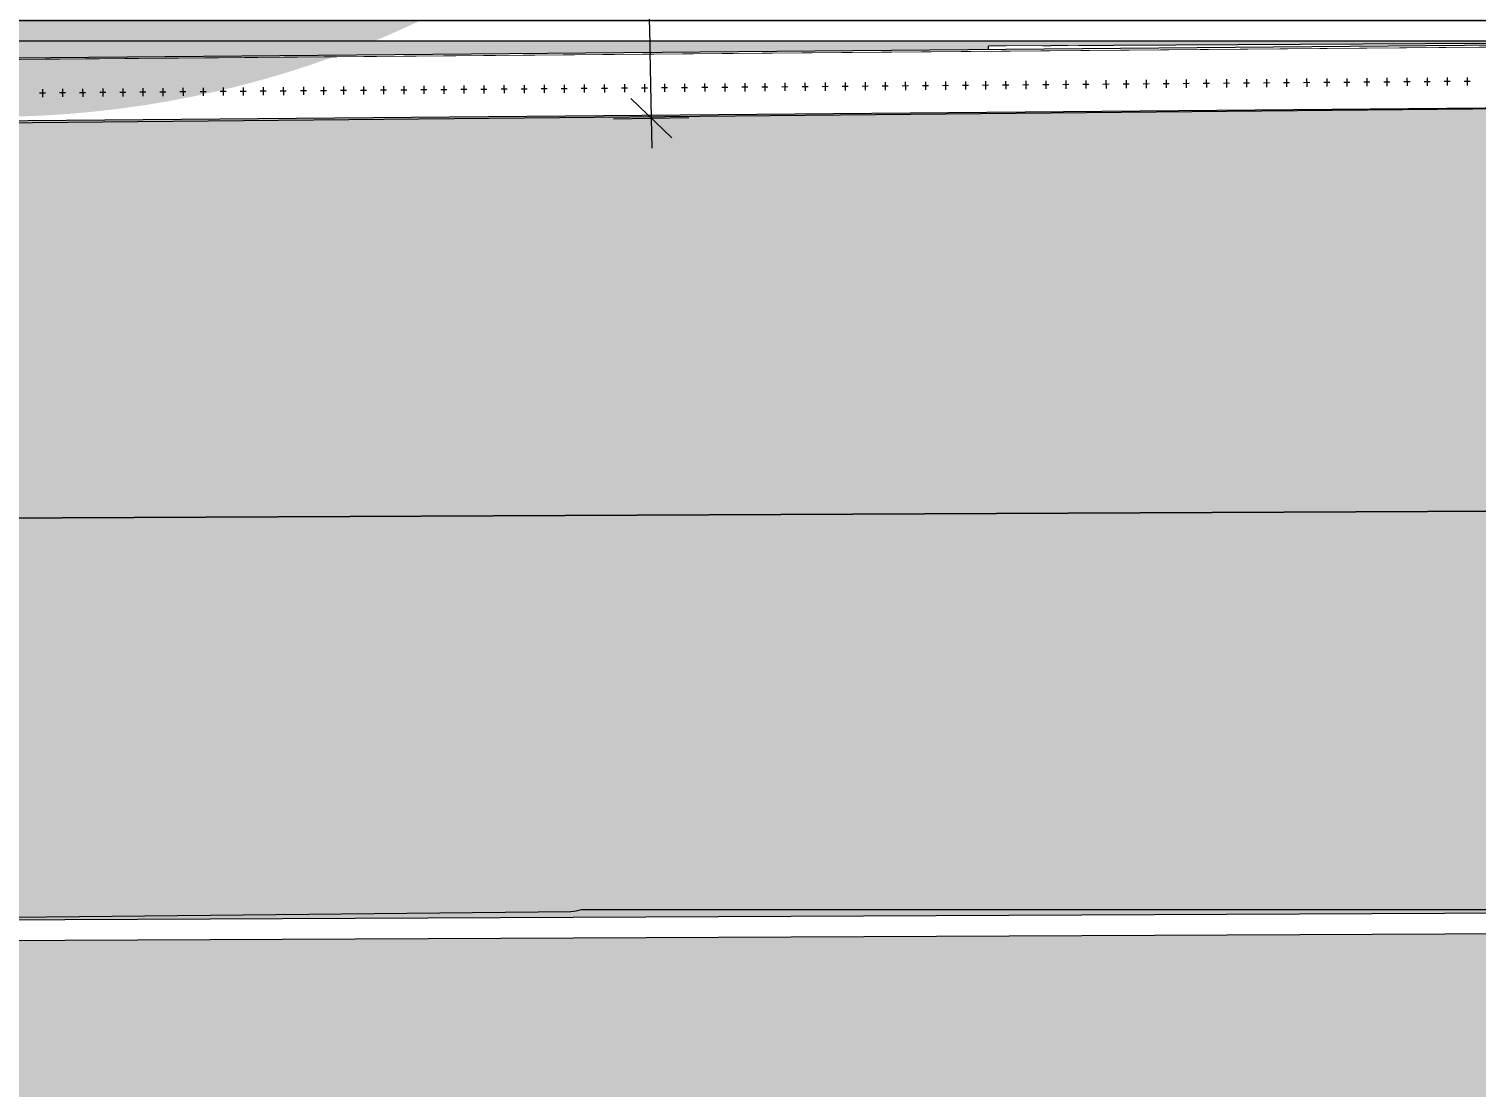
# Model space of a CAD drawing. Header units: millimetres. Extents: x -284281 to 1648660, y -821378 to -151356.
# Drawn here: x 240738 to 247932, y -275988 to -270728 of the extents above; entities that cross this region are included whole.
import ezdxf

# ---------------------------------------------------------------- set-up
doc = ezdxf.new("R2010")
doc.units = ezdxf.units.MM
doc.header["$MEASUREMENT"] = 0
doc.set_wipeout_variables(frame=1)
doc.linetypes.add('Wipeout_Contour', pattern=[1000, 0, -1000])
for name, color, linetype in [('Cotations - 1_100', 7, 'Continuous'), ('Divers - Dessin général', 7, 'Continuous'), ('Sols_ Dalles', 7, 'Continuous'), ('Structure - Murs extérieurs', 7, 'Continuous'), ('TopoAlt', 7, 'Continuous')]:
    doc.layers.add(name, color=color, linetype=linetype)
doc.styles.add('STYLE_GENERE_2', font='arial.ttf')
doc.dimstyles.new('STYLE_GENERE__2', dxfattribs={"dimtxt": 250, "dimasz": 190, "dimexe": 0.18, "dimexo": 0.0625, "dimgap": 0, "dimtad": 1, "dimlfac": 0.001, "dimzin": 0, "dimdsep": 46, "dimtxsty": 'STYLE_GENERE_2', "dimblk": 'ARROWHEAD_6', "dimblk1": 'ARROWHEAD_6', "dimblk2": 'ARROWHEAD_6', "dimcen": 0.09, "dimse1": 1, "dimse2": 1, "dimclrd": 7, "dimclre": 7, "dimclrt": 7, "dimazin": 0, "dimtfac": 1, "dimtdec": 4, "dimtmove": 0, "dimatfit": 3, "dimfxl": 1, "dimtolj": 1, "dimtzin": 0, "dimarcsym": 0})

# ---------------------------------------------------------------- blocks, each defined once
blk = doc.blocks.new('Dalle_8_1', base_point=(241397.2, -270775.9))
at = {"linetype": 'Continuous', "lineweight": 0, "true_color": 0x90b349}
blk.add_hatch(color=55, dxfattribs=at).paths.add_polyline_path([(241397.2, -270775.9), (241419.9, -270785.9), (241424.3, -270775.9)])
at = {"color": 7, "linetype": 'Continuous', "lineweight": 5, "flags": 128}
blk.add_lwpolyline([(241397.2, -270775.9), (241419.9, -270785.9), (241424.3, -270775.9)], close=True, dxfattribs=at)
blk = doc.blocks.new('Dalle_9_1', base_point=(244130.8, -270775.9))
at = {"linetype": 'Continuous', "lineweight": 0, "true_color": 0x90b349}
blk.add_hatch(color=55, dxfattribs=at).paths.add_polyline_path([(244130.8, -270775.9), (244153.4, -270785.9), (244157.8, -270775.9)])
at = {"color": 7, "linetype": 'Continuous', "lineweight": 5, "flags": 128}
blk.add_lwpolyline([(244130.8, -270775.9), (244153.4, -270785.9), (244157.8, -270775.9)], close=True, dxfattribs=at)
blk = doc.blocks.new('Dalle_13_1', base_point=(250537.6, -270787.4))
at = {"linetype": 'Continuous', "lineweight": 0, "true_color": 0x90b349}
blk.add_hatch(color=55, dxfattribs=at).paths.add_polyline_path([(250537.6, -270787.4), (220537.6, -270787.4), (220537.6, -273253.3), (250548.6, -273114.3), (250537.7, -271092.1), (250537.7, -271092.1, -0.001346), (250537.6, -271062.3), (250537.6, -271062.3)])
at = {"color": 7, "linetype": 'Continuous', "lineweight": 5, "flags": 128}
blk.add_lwpolyline([(250537.6, -270787.4), (220537.6, -270787.4), (220537.6, -273253.3), (250548.6, -273114.3), (250537.7, -271092.1), (250537.7, -271092.1, -0.001346), (250537.6, -271062.3), (250537.6, -271062.3)], format="xyb", close=True, dxfattribs=at)
blk = doc.blocks.new('Dalle_14_1', base_point=(217961.3, -273253.3))
at = {"layer": 'Sols_ Dalles', "linetype": 'Continuous', "lineweight": 0, "true_color": 0x2e271c}
blk.add_hatch(color=250, dxfattribs=at).paths.add_polyline_path([(217961.3, -273253.3, 0.415791), (219972.1, -275253.2), (252109.1, -275106, 0.414214), (254098.3, -273095.2), (254087.4, -271073, -0.001346), (254087.4, -271062.3), (253905.6, -271062.3), (253905.6, -267687.3), (253887.3, -267687.3), (253887.3, -265687.3), (250537.6, -265687.3), (250537.6, -270787.3), (250537.7, -271092.1), (250548.6, -273114.3), (220537.6, -273253.3), (220537.6, -270687.3), (220537.6, -265687.3), (219961.3, -265687.3, 0.258849), (218113.8, -267154.8, 0.098562), (217961.3, -267920.6)])
at = {"layer": 'Sols_ Dalles', "color": 250, "linetype": 'Continuous', "lineweight": 5, "true_color": 0x1f1f1f, "flags": 128}
blk.add_lwpolyline([(217961.3, -273253.3, 0.415791), (219972.1, -275253.2), (252109.1, -275106, 0.414214), (254098.3, -273095.2), (254087.4, -271073, -0.001346), (254087.4, -271062.3), (253905.6, -271062.3), (253905.6, -267687.3), (253887.3, -267687.3), (253887.3, -265687.3), (250537.6, -265687.3), (250537.6, -270787.3), (250537.7, -271092.1), (250548.6, -273114.3), (220537.6, -273253.3), (220537.6, -270687.3), (220537.6, -265687.3), (219961.3, -265687.3, 0.258849), (218113.8, -267154.8, 0.098562), (217961.3, -267920.6)], format="xyb", close=True, dxfattribs=at)
blk = doc.blocks.new('Mur_55_1', base_point=(254186.3, -271067.6))
at = {"color": 254, "linetype": 'Wipeout_Contour', "lineweight": 0, "ltscale": 1473868.449806934}
blk.add_wipeout([(253886.3, -270769.2), (245508.4, -270814.3), (245510, -271114.3), (253886.3, -271069.3)], dxfattribs=at).dxf.layer = 'TopoAlt'
at = {"layer": 'TopoAlt', "color": 190, "linetype": 'Continuous', "lineweight": 5, "true_color": 0x8002ff, "flags": 128}
for points in [[(253886.3, -270769.2), (245508.4, -270814.3)], [(245510, -271114.3), (245508.4, -270814.3)], [(245510, -271114.3), (253886.3, -271069.3)]]:
    blk.add_lwpolyline(points, dxfattribs=at)
blk = doc.blocks.new('Mur_56_1', base_point=(218049.6, -271371.5))
at = {"color": 254, "linetype": 'Wipeout_Contour', "lineweight": 0, "ltscale": 1434044.950907383}
blk.add_wipeout([(218049.6, -271371.5), (250537.3, -271087.3), (250534.6, -270787.3), (218047, -271071.5)], dxfattribs=at).dxf.layer = 'TopoAlt'
at = {"layer": 'TopoAlt', "color": 190, "linetype": 'Continuous', "lineweight": 5, "true_color": 0x8002ff, "flags": 128}
for points in [[(250534.6, -270787.3), (218047, -271071.5)], [(218049.6, -271371.5), (250537.3, -271087.3)]]:
    blk.add_lwpolyline(points, dxfattribs=at)
blk = doc.blocks.new('Mur_61_1', base_point=(250537.6, -270787.3))
at = {"color": 254, "linetype": 'Wipeout_Contour', "lineweight": 0, "ltscale": 1436123.093929387}
blk.add_wipeout([(220637.6, -270787.3), (250437.6, -270787.3), (250437.6, -270687.3), (220637.6, -270687.3)], dxfattribs=at).dxf.layer = 'Structure - Murs extérieurs'
at = {"layer": 'Structure - Murs extérieurs', "color": 7, "linetype": 'Continuous', "lineweight": 5, "flags": 128}
blk.add_lwpolyline([(220537.6, -270787.3), (250537.6, -270787.3)], dxfattribs=at)
blk = doc.blocks.new('Mur_68_1', base_point=(219972.1, -275253.2))
at = {"color": 254, "linetype": 'Wipeout_Contour', "lineweight": 0, "ltscale": 1451160.509712916}
blk.add_wipeout([(219972.6, -275353.2), (252109.6, -275206), (252109.1, -275106), (219972.1, -275253.2)], dxfattribs=at).dxf.layer = 'Structure - Murs extérieurs'
at = {"layer": 'Structure - Murs extérieurs', "color": 7, "linetype": 'Continuous', "lineweight": 5, "flags": 128}
for points in [[(252109.1, -275106), (219972.1, -275253.2)], [(219972.6, -275353.2), (252109.6, -275206)]]:
    blk.add_lwpolyline(points, dxfattribs=at)
blk = doc.blocks.new('Garde-corps_1_1')
at = {"color": 7, "linetype": 'Continuous', "lineweight": 5}
for p, q in [((242999.5, -271009), (242999.8, -271049)), ((243099.2, -271008.2), (243099.6, -271048.2)), ((243199, -271007.4), (243199.3, -271047.4)), ((243298.8, -271006.6), (243299.1, -271046.6)), ((243398.5, -271005.7), (243398.8, -271045.7)), ((243498.3, -271004.9), (243498.6, -271044.9)), ((243598, -271004.1), (243598.4, -271044.1)), ((243697.8, -271003.3), (243698.1, -271043.3)), ((243797.5, -271002.5), (243797.9, -271042.5)), ((243897.3, -271001.6), (243897.6, -271041.6)), ((243997.1, -271000.8), (243997.4, -271040.8)), ((244096.8, -271000), (244097.1, -271040)), ((244196.6, -270999.2), (244196.9, -271039.2)), ((244296.3, -270998.4), (244296.6, -271038.4)), ((244396.1, -270997.5), (244396.4, -271037.5)), ((244495.8, -270996.7), (244496.2, -271036.7)), ((244595.6, -270995.9), (244595.9, -271035.9)), ((244695.3, -270995.1), (244695.7, -271035.1)), ((244795.1, -270994.3), (244795.4, -271034.3)), ((244894.9, -270993.5), (244895.2, -271033.4)), ((244994.6, -270992.6), (244994.9, -271032.6)), ((245094.4, -270991.8), (245094.7, -271031.8)), ((245194.1, -270991), (245194.5, -271031)), ((245293.9, -270990.2), (245294.2, -271030.2)), ((245408.8, -271009.2), (245378.8, -271009.5)), ((245393.6, -270989.4), (245394, -271029.4)), ((245508.6, -271008.4), (245478.6, -271008.7)), ((245493.4, -270988.5), (245493.7, -271028.5)), ((245608.3, -271007.6), (245578.3, -271007.8)), ((245593.1, -270987.7), (245593.5, -271027.7)), ((245708.1, -271006.8), (245678.1, -271007)), ((245692.9, -270986.9), (245693.2, -271026.9)), ((245807.8, -271006), (245777.8, -271006.2)), ((245792.7, -270986.1), (245793, -271026.1)), ((245907.6, -271005.1), (245877.6, -271005.4)), ((245892.4, -270985.3), (245892.7, -271025.3)), ((246007.3, -271004.3), (245977.3, -271004.6)), ((245992.2, -270984.4), (245992.5, -271024.4)), ((246107.1, -271003.5), (246077.1, -271003.7)), ((246091.9, -270983.6), (246092.3, -271023.6)), ((246206.8, -271002.7), (246176.8, -271002.9)), ((246191.7, -270982.8), (246192, -271022.8)), ((246306.6, -271001.9), (246276.6, -271002.1)), ((246291.4, -270982), (246291.8, -271022)), ((246406.4, -271001), (246376.4, -271001.3)), ((246391.2, -270981.2), (246391.5, -271021.2)), ((246506.1, -271000.2), (246476.1, -271000.5)), ((246490.9, -270980.3), (246491.3, -271020.3)), ((246605.9, -270999.4), (246575.9, -270999.6)), ((246590.7, -270979.5), (246591, -271019.5)), ((246705.6, -270998.6), (246675.6, -270998.8)), ((246690.5, -270978.7), (246690.8, -271018.7)), ((246805.4, -270997.8), (246775.4, -270998)), ((246790.2, -270977.9), (246790.5, -271017.9)), ((246905.1, -270996.9), (246875.1, -270997.2)), ((246890, -270977.1), (246890.3, -271017.1)), ((247004.9, -270996.1), (246974.9, -270996.4)), ((246989.7, -270976.2), (246990.1, -271016.2)), ((247104.6, -270995.3), (247074.7, -270995.5)), ((247089.5, -270975.4), (247089.8, -271015.4)), ((247204.4, -270994.5), (247174.4, -270994.7)), ((247189.2, -270974.6), (247189.6, -271014.6)), ((247304.2, -270993.7), (247274.2, -270993.9)), ((247289, -270973.8), (247289.3, -271013.8)), ((247403.9, -270992.8), (247373.9, -270993.1)), ((247388.8, -270973), (247389.1, -271013)), ((247503.7, -270992), (247473.7, -270992.3)), ((247488.5, -270972.1), (247488.8, -271012.1)), ((247603.4, -270991.2), (247573.4, -270991.4)), ((247588.3, -270971.3), (247588.6, -271011.3)), ((247703.2, -270990.4), (247673.2, -270990.6)), ((247688, -270970.5), (247688.4, -271010.5)), ((247802.9, -270989.6), (247772.9, -270989.8)), ((247787.8, -270969.7), (247788.1, -271009.7)), ((247902.7, -270988.7), (247872.7, -270989)), ((247887.5, -270968.9), (247887.9, -271008.9)), ((240820, -271046.9), (240790, -271047.2)), ((240804.9, -271027), (240805.2, -271067)), ((240919.8, -271046.1), (240889.8, -271046.4)), ((240904.6, -271026.2), (240904.9, -271066.2)), ((241019.5, -271045.3), (240989.5, -271045.5)), ((241004.4, -271025.4), (241004.7, -271065.4)), ((241119.3, -271044.5), (241089.3, -271044.7)), ((241104.1, -271024.6), (241104.5, -271064.6)), ((241219, -271043.6), (241189, -271043.9)), ((241203.9, -271023.8), (241204.2, -271063.8)), ((241318.8, -271042.8), (241288.8, -271043.1)), ((241303.6, -271023), (241304, -271063)), ((241418.6, -271042), (241388.6, -271042.3)), ((241403.4, -271022.1), (241403.7, -271062.1)), ((241518.3, -271041.2), (241488.3, -271041.4)), ((241503.2, -271021.3), (241503.5, -271061.3)), ((241618.1, -271040.4), (241588.1, -271040.6)), ((241602.9, -271020.5), (241603.2, -271060.5)), ((241717.8, -271039.6), (241687.8, -271039.8)), ((241702.7, -271019.7), (241703, -271059.7)), ((241817.6, -271038.7), (241787.6, -271039)), ((241802.4, -271018.9), (241802.7, -271058.9)), ((241917.3, -271037.9), (241887.3, -271038.2)), ((241902.2, -271018), (241902.5, -271058)), ((242017.1, -271037.1), (241987.1, -271037.3)), ((242001.9, -271017.2), (242002.3, -271057.2)), ((242116.9, -271036.3), (242086.9, -271036.5)), ((242101.7, -271016.4), (242102, -271056.4)), ((242216.6, -271035.5), (242186.6, -271035.7)), ((242201.4, -271015.6), (242201.8, -271055.6)), ((242316.4, -271034.6), (242286.4, -271034.9)), ((242301.2, -271014.8), (242301.5, -271054.8)), ((242416.1, -271033.8), (242386.1, -271034.1)), ((242401, -271013.9), (242401.3, -271053.9)), ((242515.9, -271033), (242485.9, -271033.2)), ((242500.7, -271013.1), (242501, -271053.1)), ((242615.6, -271032.2), (242585.6, -271032.4)), ((242600.5, -271012.3), (242600.8, -271052.3)), ((242715.4, -271031.4), (242685.4, -271031.6)), ((242700.2, -271011.5), (242700.6, -271051.5)), ((242815.1, -271030.5), (242785.1, -271030.8)), ((242800, -271010.7), (242800.3, -271050.7)), ((242914.9, -271029.7), (242884.9, -271030)), ((242899.7, -271009.8), (242900.1, -271049.8)), ((243014.7, -271028.9), (242984.7, -271029.1)), ((243114.4, -271028.1), (243084.4, -271028.3)), ((243214.2, -271027.3), (243184.2, -271027.5)), ((243313.9, -271026.4), (243283.9, -271026.7)), ((243413.7, -271025.6), (243383.7, -271025.9)), ((243513.4, -271024.8), (243483.4, -271025)), ((243613.2, -271024), (243583.2, -271024.2)), ((243712.9, -271023.2), (243682.9, -271023.4)), ((243812.7, -271022.3), (243782.7, -271022.6)), ((243912.5, -271021.5), (243882.5, -271021.8)), ((244012.2, -271020.7), (243982.2, -271020.9)), ((244112, -271019.9), (244082, -271020.1)), ((244211.7, -271019.1), (244181.7, -271019.3)), ((244311.5, -271018.2), (244281.5, -271018.5)), ((244411.2, -271017.4), (244381.2, -271017.7)), ((244511, -271016.6), (244481, -271016.9)), ((244610.7, -271015.8), (244580.8, -271016)), ((244710.5, -271015), (244680.5, -271015.2)), ((244810.3, -271014.1), (244780.3, -271014.4)), ((244910, -271013.3), (244880, -271013.6)), ((245009.8, -271012.5), (244979.8, -271012.8)), ((245109.5, -271011.7), (245079.5, -271011.9)), ((245209.3, -271010.9), (245179.3, -271011.1)), ((245309, -271010), (245279, -271010.3))]:
    blk.add_line(p, q, dxfattribs=at)
blk = doc.blocks.new('Garde-corps_3_1')
at = {"color": 7, "linetype": 'Continuous', "lineweight": 5}
for p, q in [((242999.5, -271009), (242999.8, -271049)), ((243099.2, -271008.2), (243099.6, -271048.2)), ((243199, -271007.4), (243199.3, -271047.4)), ((243298.8, -271006.6), (243299.1, -271046.6)), ((243398.5, -271005.7), (243398.8, -271045.7)), ((243498.3, -271004.9), (243498.6, -271044.9)), ((243598, -271004.1), (243598.4, -271044.1)), ((243697.8, -271003.3), (243698.1, -271043.3)), ((243797.5, -271002.5), (243797.9, -271042.5)), ((243897.3, -271001.6), (243897.6, -271041.6)), ((243997.1, -271000.8), (243997.4, -271040.8)), ((244096.8, -271000), (244097.1, -271040)), ((244196.6, -270999.2), (244196.9, -271039.2)), ((244296.3, -270998.4), (244296.6, -271038.4)), ((244396.1, -270997.5), (244396.4, -271037.5)), ((244495.8, -270996.7), (244496.2, -271036.7)), ((244595.6, -270995.9), (244595.9, -271035.9)), ((244695.3, -270995.1), (244695.7, -271035.1)), ((244795.1, -270994.3), (244795.4, -271034.3)), ((244894.9, -270993.5), (244895.2, -271033.4)), ((244994.6, -270992.6), (244994.9, -271032.6)), ((245094.4, -270991.8), (245094.7, -271031.8)), ((245194.1, -270991), (245194.5, -271031)), ((245293.9, -270990.2), (245294.2, -271030.2)), ((245408.8, -271009.2), (245378.8, -271009.5)), ((245393.6, -270989.4), (245394, -271029.4)), ((245508.6, -271008.4), (245478.6, -271008.7)), ((245493.4, -270988.5), (245493.7, -271028.5)), ((245608.3, -271007.6), (245578.3, -271007.8)), ((245593.1, -270987.7), (245593.5, -271027.7)), ((245708.1, -271006.8), (245678.1, -271007)), ((245692.9, -270986.9), (245693.2, -271026.9)), ((245807.8, -271006), (245777.8, -271006.2)), ((245792.7, -270986.1), (245793, -271026.1)), ((245907.6, -271005.1), (245877.6, -271005.4)), ((245892.4, -270985.3), (245892.7, -271025.3)), ((246007.3, -271004.3), (245977.3, -271004.6)), ((245992.2, -270984.4), (245992.5, -271024.4)), ((246107.1, -271003.5), (246077.1, -271003.7)), ((246091.9, -270983.6), (246092.3, -271023.6)), ((246206.8, -271002.7), (246176.8, -271002.9)), ((246191.7, -270982.8), (246192, -271022.8)), ((246306.6, -271001.9), (246276.6, -271002.1)), ((246291.4, -270982), (246291.8, -271022)), ((246406.4, -271001), (246376.4, -271001.3)), ((246391.2, -270981.2), (246391.5, -271021.2)), ((246506.1, -271000.2), (246476.1, -271000.5)), ((246490.9, -270980.3), (246491.3, -271020.3)), ((246605.9, -270999.4), (246575.9, -270999.6)), ((246590.7, -270979.5), (246591, -271019.5)), ((246705.6, -270998.6), (246675.6, -270998.8)), ((246690.5, -270978.7), (246690.8, -271018.7)), ((246805.4, -270997.8), (246775.4, -270998)), ((246790.2, -270977.9), (246790.5, -271017.9)), ((246905.1, -270996.9), (246875.1, -270997.2)), ((246890, -270977.1), (246890.3, -271017.1)), ((247004.9, -270996.1), (246974.9, -270996.4)), ((246989.7, -270976.2), (246990.1, -271016.2)), ((247104.6, -270995.3), (247074.7, -270995.5)), ((247089.5, -270975.4), (247089.8, -271015.4)), ((247204.4, -270994.5), (247174.4, -270994.7)), ((247189.2, -270974.6), (247189.6, -271014.6)), ((247304.2, -270993.7), (247274.2, -270993.9)), ((247289, -270973.8), (247289.3, -271013.8)), ((247403.9, -270992.8), (247373.9, -270993.1)), ((247388.8, -270973), (247389.1, -271013)), ((247503.7, -270992), (247473.7, -270992.3)), ((247488.5, -270972.1), (247488.8, -271012.1)), ((247603.4, -270991.2), (247573.4, -270991.4)), ((247588.3, -270971.3), (247588.6, -271011.3)), ((247703.2, -270990.4), (247673.2, -270990.6)), ((247688, -270970.5), (247688.4, -271010.5)), ((247802.9, -270989.6), (247772.9, -270989.8)), ((247787.8, -270969.7), (247788.1, -271009.7)), ((247902.7, -270988.7), (247872.7, -270989)), ((247887.5, -270968.9), (247887.9, -271008.9)), ((240820, -271046.9), (240790, -271047.2)), ((240804.9, -271027), (240805.2, -271067)), ((240919.8, -271046.1), (240889.8, -271046.4)), ((240904.6, -271026.2), (240904.9, -271066.2)), ((241019.5, -271045.3), (240989.5, -271045.5)), ((241004.4, -271025.4), (241004.7, -271065.4)), ((241119.3, -271044.5), (241089.3, -271044.7)), ((241104.1, -271024.6), (241104.5, -271064.6)), ((241219, -271043.6), (241189, -271043.9)), ((241203.9, -271023.8), (241204.2, -271063.8)), ((241318.8, -271042.8), (241288.8, -271043.1)), ((241303.6, -271023), (241304, -271063)), ((241418.6, -271042), (241388.6, -271042.3)), ((241403.4, -271022.1), (241403.7, -271062.1)), ((241518.3, -271041.2), (241488.3, -271041.4)), ((241503.2, -271021.3), (241503.5, -271061.3)), ((241618.1, -271040.4), (241588.1, -271040.6)), ((241602.9, -271020.5), (241603.2, -271060.5)), ((241717.8, -271039.6), (241687.8, -271039.8)), ((241702.7, -271019.7), (241703, -271059.7)), ((241817.6, -271038.7), (241787.6, -271039)), ((241802.4, -271018.9), (241802.7, -271058.9)), ((241917.3, -271037.9), (241887.3, -271038.2)), ((241902.2, -271018), (241902.5, -271058)), ((242017.1, -271037.1), (241987.1, -271037.3)), ((242001.9, -271017.2), (242002.3, -271057.2)), ((242116.9, -271036.3), (242086.9, -271036.5)), ((242101.7, -271016.4), (242102, -271056.4)), ((242216.6, -271035.5), (242186.6, -271035.7)), ((242201.4, -271015.6), (242201.8, -271055.6)), ((242316.4, -271034.6), (242286.4, -271034.9)), ((242301.2, -271014.8), (242301.5, -271054.8)), ((242416.1, -271033.8), (242386.1, -271034.1)), ((242401, -271013.9), (242401.3, -271053.9)), ((242515.9, -271033), (242485.9, -271033.2)), ((242500.7, -271013.1), (242501, -271053.1)), ((242615.6, -271032.2), (242585.6, -271032.4)), ((242600.5, -271012.3), (242600.8, -271052.3)), ((242715.4, -271031.4), (242685.4, -271031.6)), ((242700.2, -271011.5), (242700.6, -271051.5)), ((242815.1, -271030.5), (242785.1, -271030.8)), ((242800, -271010.7), (242800.3, -271050.7)), ((242914.9, -271029.7), (242884.9, -271030)), ((242899.7, -271009.8), (242900.1, -271049.8)), ((243014.7, -271028.9), (242984.7, -271029.1)), ((243114.4, -271028.1), (243084.4, -271028.3)), ((243214.2, -271027.3), (243184.2, -271027.5)), ((243313.9, -271026.4), (243283.9, -271026.7)), ((243413.7, -271025.6), (243383.7, -271025.9)), ((243513.4, -271024.8), (243483.4, -271025)), ((243613.2, -271024), (243583.2, -271024.2)), ((243712.9, -271023.2), (243682.9, -271023.4)), ((243812.7, -271022.3), (243782.7, -271022.6)), ((243912.5, -271021.5), (243882.5, -271021.8)), ((244012.2, -271020.7), (243982.2, -271020.9)), ((244112, -271019.9), (244082, -271020.1)), ((244211.7, -271019.1), (244181.7, -271019.3)), ((244311.5, -271018.2), (244281.5, -271018.5)), ((244411.2, -271017.4), (244381.2, -271017.7)), ((244511, -271016.6), (244481, -271016.9)), ((244610.7, -271015.8), (244580.8, -271016)), ((244710.5, -271015), (244680.5, -271015.2)), ((244810.3, -271014.1), (244780.3, -271014.4)), ((244910, -271013.3), (244880, -271013.6)), ((245009.8, -271012.5), (244979.8, -271012.8)), ((245109.5, -271011.7), (245079.5, -271011.9)), ((245209.3, -271010.9), (245179.3, -271011.1)), ((245309, -271010), (245279, -271010.3))]:
    blk.add_line(p, q, dxfattribs=at)
blk = doc.blocks.new('*D584')
at = {"layer": 'Cotations - 1_100', "color": 7, "linetype": 'Continuous', "lineweight": 5, "transparency": 16777216}
for p, q in [((243746.7, -261274.5), (243543, -261078.3)), ((243642.1, -261026.4), (243644.9, -261176.4)), ((243457.4, -261179.9), (243832.3, -261172.9)), ((243644.9, -261176.4), (243830.9, -271171.4)), ((243729.1, -271073.2), (243932.8, -271269.5)), ((243643.5, -271174.8), (244018.4, -271167.9)), ((243830.9, -271171.4), (243833.7, -271321.3))]:
    blk.add_line(p, q, dxfattribs=at)
at = {"layer": 'Cotations - 1_100', "color": 7, "lineweight": 5, "transparency": 16777216, "insert": (243779.9, -265745.6), "char_height": 250, "attachment_point": 7, "rotation": 271.06638, "style": 'STYLE_GENERE_2'}
blk.add_mtext('\\A1;{\\pql;\\fArial|b0|i0|c0|p38;10,00}', dxfattribs=at)
blk = doc.blocks.new('ARROWHEAD_6')
at = {"color": 0, "linetype": 'Continuous', "lineweight": 0}
for p, q in [((-0.5, -0.5), (0.5, 0.5)), ((0, 0), (-1, 0))]:
    blk.add_line(p, q, dxfattribs=at)

msp = doc.modelspace()

# ---------------------------------------------------------------- hatches: boundary and pattern name
at = {"linetype": 'Continuous', "lineweight": 0, "true_color": 0x6f6f6f}
h = msp.add_hatch(color=8, dxfattribs=at)
h.paths.add_polyline_path([(141848.4421, -295062.57111), (269220.82107, -293826.86817), (269220.82107, -270902.73426), (268763.04853, -270902.73426), (254213.59981, -271040.57524), (254213.59981, -163437.63526), (153156.19977, -163437.63526), (153156.19977, -271040.57524), (153182.9625, -271040.57014), (153183.14559, -272000.51417, -0.4094273642), (149183.68145, -275935.04226), (141848.4421, -275935.04226)])
h.paths.add_polyline_path([(158435.58359, -260639.95299), (155145.58359, -260639.95299), (155145.58359, -248364.9528), (155145.58359, -243089.97435), (155145.58359, -242189.97435), (158435.58359, -242189.97435)], flags=0)
h.paths.add_polyline_path([(161503.43335, -171995.57011), (161503.43335, -193810.57122), (161503.43335, -230015.57011), (161503.43335, -260810.57129), (196775.04197, -260810.57129), (196775.04197, -222495.57011), (186955.54197, -222495.57011), (186955.54197, -218295.57011), (196754.55038, -218295.57011), (196754.55038, -208495.57004), (196754.55038, -204495.57011), (193355.54197, -204495.57011), (193355.54197, -195161.53481), (195576.03357, -195161.53481), (195576.03357, -189810.57129), (217850.06795, -189810.57129), (217850.06795, -262266.88531), (245610.04479, -262266.88531), (245610.04479, -253395.57129), (245626.03357, -253395.57129), (246426.03357, -253395.57129), (247826.03357, -253395.57129), (247826.03357, -248005.57129), (247826.03357, -246605.57129), (245626.03357, -246605.57129), (245610.04479, -246605.57129), (245610.04479, -171995.57011), (212806.27958, -171995.57011)], flags=0)
h.paths.add_polyline_path([(162737.04244, -269433.91257, -0.0903186603), (162858.77258, -268727.62319, -0.2014487277), (163912.63869, -267592.73981, -0.1042114453), (164718.00561, -267415.05524), (165317.97869, -267409.37112, -0.1040446075), (166125.35422, -267571.24421, -0.2382554567), (167284.25653, -268953.31764, -0.0551886218), (167336.83602, -269390.33428), (167338.93075, -269611.43843), (167351.04633, -270890.26697), (167092.5827, -271892.76052, -0.2679491924), (165370.08316, -272909.1243), (164770.11009, -272914.80843, -0.1937174639), (163379.25202, -272370.18517, -0.0705687558), (163028.66346, -271931.26196, -0.1316524976), (162751.25276, -270933.84526)], flags=0)
h.paths.add_polyline_path([(175327.75206, -275599.00212, -0.4157910988), (173316.98603, -273599.0311), (173316.98603, -273452.05237), (173330.48786, -267377.82411, -0.3805567013), (175316.98603, -265609.82626), (175394.71409, -265609.82626), (175394.71409, -270609.82626), (190394.71409, -270609.82626), (190394.71409, -265609.82626), (195356.19118, -265609.82626, -0.4142135624), (196856.19118, -267109.82626), (196856.19118, -273660.69924, -0.3455016121), (195137.28541, -275433.43196)], flags=0)
h.paths.add_polyline_path([(205510.09252, -271504.08297, -0.1344739343), (205230.94767, -270484.93746), (205230.94767, -268984.93746, -0.4142135624), (207230.94767, -266984.93746), (207830.94767, -266984.93746, -0.4142135624), (209830.94767, -268984.93746), (209830.94767, -270484.93746, -0.1288203455), (209574.03043, -271465.58136, -0.2709362909), (207830.94767, -272484.93746), (207230.94767, -272484.93746, -0.2649799965)], flags=0)
h.paths.add_polyline_path([(217862.68721, -273329.32486), (217869.94938, -267730.33623, -0.0985615086), (218100.71805, -266943.72092), (218117.68082, -266951.54513, -0.2588490016), (219955.479, -265605.82722), (219953.14148, -265587.29374), (220637.56856, -265587.29374), (220637.56856, -265687.29374), (220637.56856, -270687.29374), (250537.56856, -270687.29374), (250537.56856, -265687.29374), (252208.00356, -265687.29374), (254186.29382, -265687.29374), (254186.29382, -267687.29374), (254186.29382, -271062.25464, 0.001345761), (254186.3228, -271073.02067), (254197.20856, -273095.23292, -0.4142135624), (252208.00356, -275105.96997), (243484.53401, -275105.96997, -0.0051889555), (243431.43827, -275116.10287), (235447.992, -275196.19066), (220071.01237, -275253.23979, -0.3865533313), (217873.0891, -273475.38502, -0.0251892193)], flags=0)
at = {"linetype": 'Continuous', "lineweight": 0, "true_color": 0x90b349}
msp.add_hatch(color=55, dxfattribs=at).paths.add_polyline_path([(250537.56856, -270787.35355), (220537.56856, -270787.35355), (220537.56856, -273253.26877), (250548.61514, -273114.34105), (250537.72938, -271092.1288), (250537.66391, -271092.12915, -0.001345761), (250537.5835, -271062.25464), (250537.56856, -271062.25464)])
at = {"layer": 'Sols_ Dalles', "linetype": 'Continuous', "lineweight": 0, "true_color": 0x2e271c}
msp.add_hatch(color=250, dxfattribs=at).paths.add_polyline_path([(217961.30948, -273253.26877, 0.4157910988), (219972.07551, -275253.23979), (252109.0667, -275105.96997, 0.4142135624), (254098.2717, -273095.23292), (254087.38594, -271073.02067, -0.001345761), (254087.35696, -271062.25464), (254087.35696, -267687.29374), (254087.35696, -265687.29374), (250537.56856, -265687.29374), (250537.56856, -270787.29219), (250537.72938, -271092.1288), (250548.61514, -273114.34105), (220537.56856, -273253.26877), (220537.56856, -270687.29374), (220537.56856, -265687.29374), (219961.30948, -265687.29374, 0.2588489053), (218113.76339, -267154.75238, 0.0985616194), (217961.30948, -267920.63319)])

# ---------------------------------------------------------------- linework, layer by layer
at = {"color": 9, "linetype": 'Continuous', "lineweight": 5}
msp.add_lwpolyline([(217873.0891, -273475.38502, 0.3865533313), (220071.01237, -275253.23979), (235447.992, -275196.19066), (243431.43827, -275116.10287, 0.0051889555), (243484.53401, -275105.96997), (252208.00356, -275105.96997, 0.4142135624), (254197.20856, -273095.23292), (254186.3228, -271073.02067, -0.001345761), (254186.29382, -271062.25464), (254186.29382, -267687.29374), (254186.29382, -265687.29374), (252208.00356, -265687.29374), (250537.56856, -265687.29374), (250537.56856, -270687.29374), (220637.56856, -270687.29374), (220637.56856, -265687.29374), (220637.56856, -265587.29374), (219953.14148, -265587.29374), (219955.479, -265605.82722, 0.2588490016), (218117.68082, -266951.54513), (218100.71805, -266943.72092, 0.0985615086), (217869.94938, -267730.33623), (217862.68721, -273329.32486, 0.0251892193)], format="xyb", close=True, dxfattribs=at)
at = {"color": 7, "linetype": 'Continuous', "lineweight": 5}
msp.add_lwpolyline([(250537.56856, -270787.35355), (220537.56856, -270787.35355), (220537.56856, -273253.26877), (250548.61514, -273114.34105), (250537.72938, -271092.1288), (250537.66391, -271092.12915, -0.001345761), (250537.5835, -271062.25464), (250537.56856, -271062.25464)], format="xyb", close=True, dxfattribs=at)
at = {"color": 253, "linetype": 'Continuous', "lineweight": 5, "true_color": 0x9f9f9f, "flags": 128}
msp.add_lwpolyline([(250548.61514, -273114.34105), (220537.56856, -273253.26877)], dxfattribs=at)
at = {"layer": 'Sols_ Dalles', "color": 7, "linetype": 'Continuous', "lineweight": 5, "flags": 128}
msp.add_lwpolyline([(217961.30948, -273253.26877, 0.4157910988), (219972.07551, -275253.23979), (252109.0667, -275105.96997, 0.4142135624), (254098.2717, -273095.23292), (254087.38594, -271073.02067, -0.001345761), (254087.35696, -271062.25464), (254087.35696, -267687.29374), (254087.35696, -265687.29374), (250537.56856, -265687.29374), (250537.56856, -270787.29219), (250537.72938, -271092.1288), (250548.61514, -273114.34105), (220537.56856, -273253.26877), (220537.56856, -270687.29374), (220537.56856, -265687.29374), (219961.30948, -265687.29374, 0.2588489053), (218113.76339, -267154.75238, 0.0985616194), (217961.30948, -267920.63319)], format="xyb", close=True, dxfattribs=at)
at = {"layer": 'Sols_ Dalles', "color": 250, "linetype": 'Continuous', "lineweight": 5, "true_color": 0x1f1f1f}
msp.add_lwpolyline([(217961.30948, -273253.26877, 0.4157910988), (219972.07551, -275253.23979), (252109.0667, -275105.96997, 0.4142135624), (254098.2717, -273095.23292), (254087.38594, -271073.02067, -0.001345761), (254087.35696, -271062.25464), (254087.35696, -267687.29374), (254087.35696, -265687.29374), (250537.56856, -265687.29374), (250537.56856, -270787.29219), (250537.72938, -271092.1288), (250548.61514, -273114.34105), (220537.56856, -273253.26877), (220537.56856, -270687.29374), (220537.56856, -265687.29374), (219961.30948, -265687.29374, 0.2588489053), (218113.76339, -267154.75238, 0.0985616194), (217961.30948, -267920.63319)], format="xyb", close=True, dxfattribs=at)

# ---------------------------------------------------------------- block references
at = {"color": 7, "linetype": 'Continuous', "lineweight": 5}
for name, p in [('Dalle_13_1', (250537.56856, -270787.35355)), ('Dalle_8_1', (241397.23894, -270775.93551)), ('Dalle_9_1', (244130.76345, -270775.93551))]:
    msp.add_blockref(name, p, dxfattribs=at)
at = {"layer": 'Sols_ Dalles', "color": 250, "linetype": 'Continuous', "lineweight": 5, "true_color": 0x1f1f1f}
msp.add_blockref('Dalle_14_1', (217961.30948, -273253.26877), dxfattribs=at)

# ---------------------------------------------------------------- next in the draw order: block references
at = {"layer": 'Structure - Murs extérieurs', "color": 211, "lineweight": 5, "true_color": 0xfe55ff}
msp.add_blockref('Mur_68_1', (219972.07551, -275253.23979), dxfattribs=at)
at = {"layer": 'TopoAlt', "color": 211, "lineweight": 5, "true_color": 0xfe55ff}
msp.add_blockref('Mur_55_1', (254186.29382, -271067.6377), dxfattribs=at)

# ---------------------------------------------------------------- next in the draw order: linework, layer by layer
at = {"layer": 'Structure - Murs extérieurs', "color": 7, "linetype": 'Continuous', "lineweight": 5}
for points in [[(252109.0667, -275105.96997), (219972.07551, -275253.23979)], [(219972.5733, -275353.23856), (252109.56449, -275205.96874)]]:
    msp.add_lwpolyline(points, dxfattribs=at)

# ---------------------------------------------------------------- next in the draw order: block references
at = {"layer": 'TopoAlt', "color": 211, "lineweight": 5, "true_color": 0xfe55ff}
msp.add_blockref('Mur_56_1', (218049.58149, -271371.49266), dxfattribs=at)

# ---------------------------------------------------------------- next in the draw order: linework, layer by layer
at = {"layer": 'TopoAlt', "color": 190, "linetype": 'Continuous', "lineweight": 5, "true_color": 0x8002ff}
msp.add_lwpolyline([(245509.96667, -271114.34317), (253886.29353, -271069.25262)], dxfattribs=at)

# ---------------------------------------------------------------- next in the draw order: block references
at = {"layer": 'Structure - Murs extérieurs', "color": 211, "lineweight": 5, "true_color": 0xfe55ff}
msp.add_blockref('Mur_61_1', (250537.56856, -270787.29219), dxfattribs=at)

# ---------------------------------------------------------------- next in the draw order: wipeouts: each hides what was drawn before it
at = {"color": 254, "linetype": 'Wipeout_Contour', "lineweight": 0, "ltscale": 1096949.721000725}
msp.add_wipeout([(245508.35176, -270814.34751), (245513.24759, -270816.31431), (246023.27564, -270811.57563)], dxfattribs=at).dxf.layer = 'TopoAlt'

# ---------------------------------------------------------------- next in the draw order: linework, layer by layer
at = {"layer": 'Structure - Murs extérieurs', "color": 7, "linetype": 'Continuous', "lineweight": 5}
msp.add_lwpolyline([(220537.56856, -270787.2922), (250537.56856, -270787.29219)], dxfattribs=at)
at = {"layer": 'TopoAlt', "color": 190, "linetype": 'Continuous', "lineweight": 5, "true_color": 0x8002ff}
msp.add_lwpolyline([(253886.34755, -270769.24799), (218046.9571, -271071.50414)], dxfattribs=at)

# ---------------------------------------------------------------- next in the draw order: wipeouts: each hides what was drawn before it
at = {"color": 254, "linetype": 'Wipeout_Contour', "lineweight": 0, "ltscale": 1438589.353908819}
msp.add_wipeout([(253886.34755, -270769.24799), (218046.9517, -271070.50182), (218048.61718, -271379.89247), (253886.29353, -271069.25262)], dxfattribs=at).dxf.layer = 'TopoAlt'

# ---------------------------------------------------------------- next in the draw order: hatches: boundary and pattern name
at = {"linetype": 'Continuous', "lineweight": 0, "true_color": 0xa7a7a7}
msp.add_hatch(color=253, dxfattribs=at).paths.add_polyline_path([(235546.42431, -266165.48622, 1), (245546.42431, -266165.48622, 1)])

# ---------------------------------------------------------------- next in the draw order: linework, layer by layer
at = {"color": 253, "linetype": 'Continuous', "lineweight": 5, "true_color": 0x9f9f9f, "flags": 128}
msp.add_lwpolyline([(250537.56856, -265687.29374), (250537.56856, -271062.25464), (250537.5835, -271062.25464, 0.001345761), (250537.66391, -271092.12915), (250537.72938, -271092.1288), (250548.61514, -273114.34105), (220537.56856, -273253.26877), (220537.56856, -265687.29374)], format="xyb", dxfattribs=at)
at = {"layer": 'Divers - Dessin général', "color": 14, "linetype": 'Continuous', "lineweight": 5, "true_color": 0x990000}
msp.add_lwpolyline([(254205.67628, -163437.63526), (254186.29382, -271067.6377), (152856.38803, -272027.63374), (152839.018, -197317.63509), (152835.67579, -163437.63526)], close=True, dxfattribs=at)
at = {"layer": 'Structure - Murs extérieurs', "color": 7, "linetype": 'Continuous', "lineweight": 5, "flags": 128}
for points in [[(250437.56856, -270687.29219), (220637.56856, -270687.2922), (220637.56858, -265687.29372), (220637.56858, -265587.29373), (220537.56859, -265587.29373), (219953.14148, -265587.29374, 0.2597271562), (218021.38666, -267116.45694, 0.0985618016), (217861.30948, -267920.63319), (217861.30948, -273253.26877, 0.4157854419), (219972.5733, -275353.23856), (252109.56449, -275205.96874, 0.4142192129)], [(252109.0667, -275105.96997), (219972.07551, -275253.23979, -0.4157910988), (217961.30948, -273253.26877), (217961.30948, -267920.63319, -0.0985616194), (218113.76339, -267154.75238, -0.2588489041), (219961.30946, -265687.29372), (220537.56859, -265687.29372), (220537.56856, -270687.2922), (220537.56856, -270787.2922), (220637.56856, -270787.2922), (250437.56856, -270787.29219)]]:
    msp.add_lwpolyline(points, format="xyb", dxfattribs=at)
at = {"layer": 'TopoAlt', "color": 7, "linetype": 'Continuous', "lineweight": 5, "flags": 128}
msp.add_lwpolyline([(253886.34755, -270769.24799), (218046.9517, -271070.50182), (218048.61718, -271379.89247), (253886.29353, -271069.25262)], close=True, dxfattribs=at)

# ---------------------------------------------------------------- next in the draw order: block references
at = {"color": 7, "linetype": 'Continuous', "lineweight": 5}
for name in ['Garde-corps_1_1', 'Garde-corps_3_1']:
    msp.add_blockref(name, (0, 0), dxfattribs=at)

# ---------------------------------------------------------------- next in the draw order: dimensions: what is measured, and where the dimension line sits
at = {"layer": 'Cotations - 1_100', "color": 7, "linetype": 'Continuous', "lineweight": 5}
dim = msp.add_linear_dim(base=(243830.92489, -271171.35694), p1=(244226.03357, -261165.57129), p2=(244445.0158, -271159.92623), angle=271.066383088, dimstyle='STYLE_GENERE__2', dxfattribs=at)
dim.commit()
dim.dimension.update_dxf_attribs({"geometry": '*D584', "text_midpoint": (243912.73296, -266163.18981), "dimtype": 160, "text_rotation": 271.066383088})

doc.saveas('drawing.dxf')
